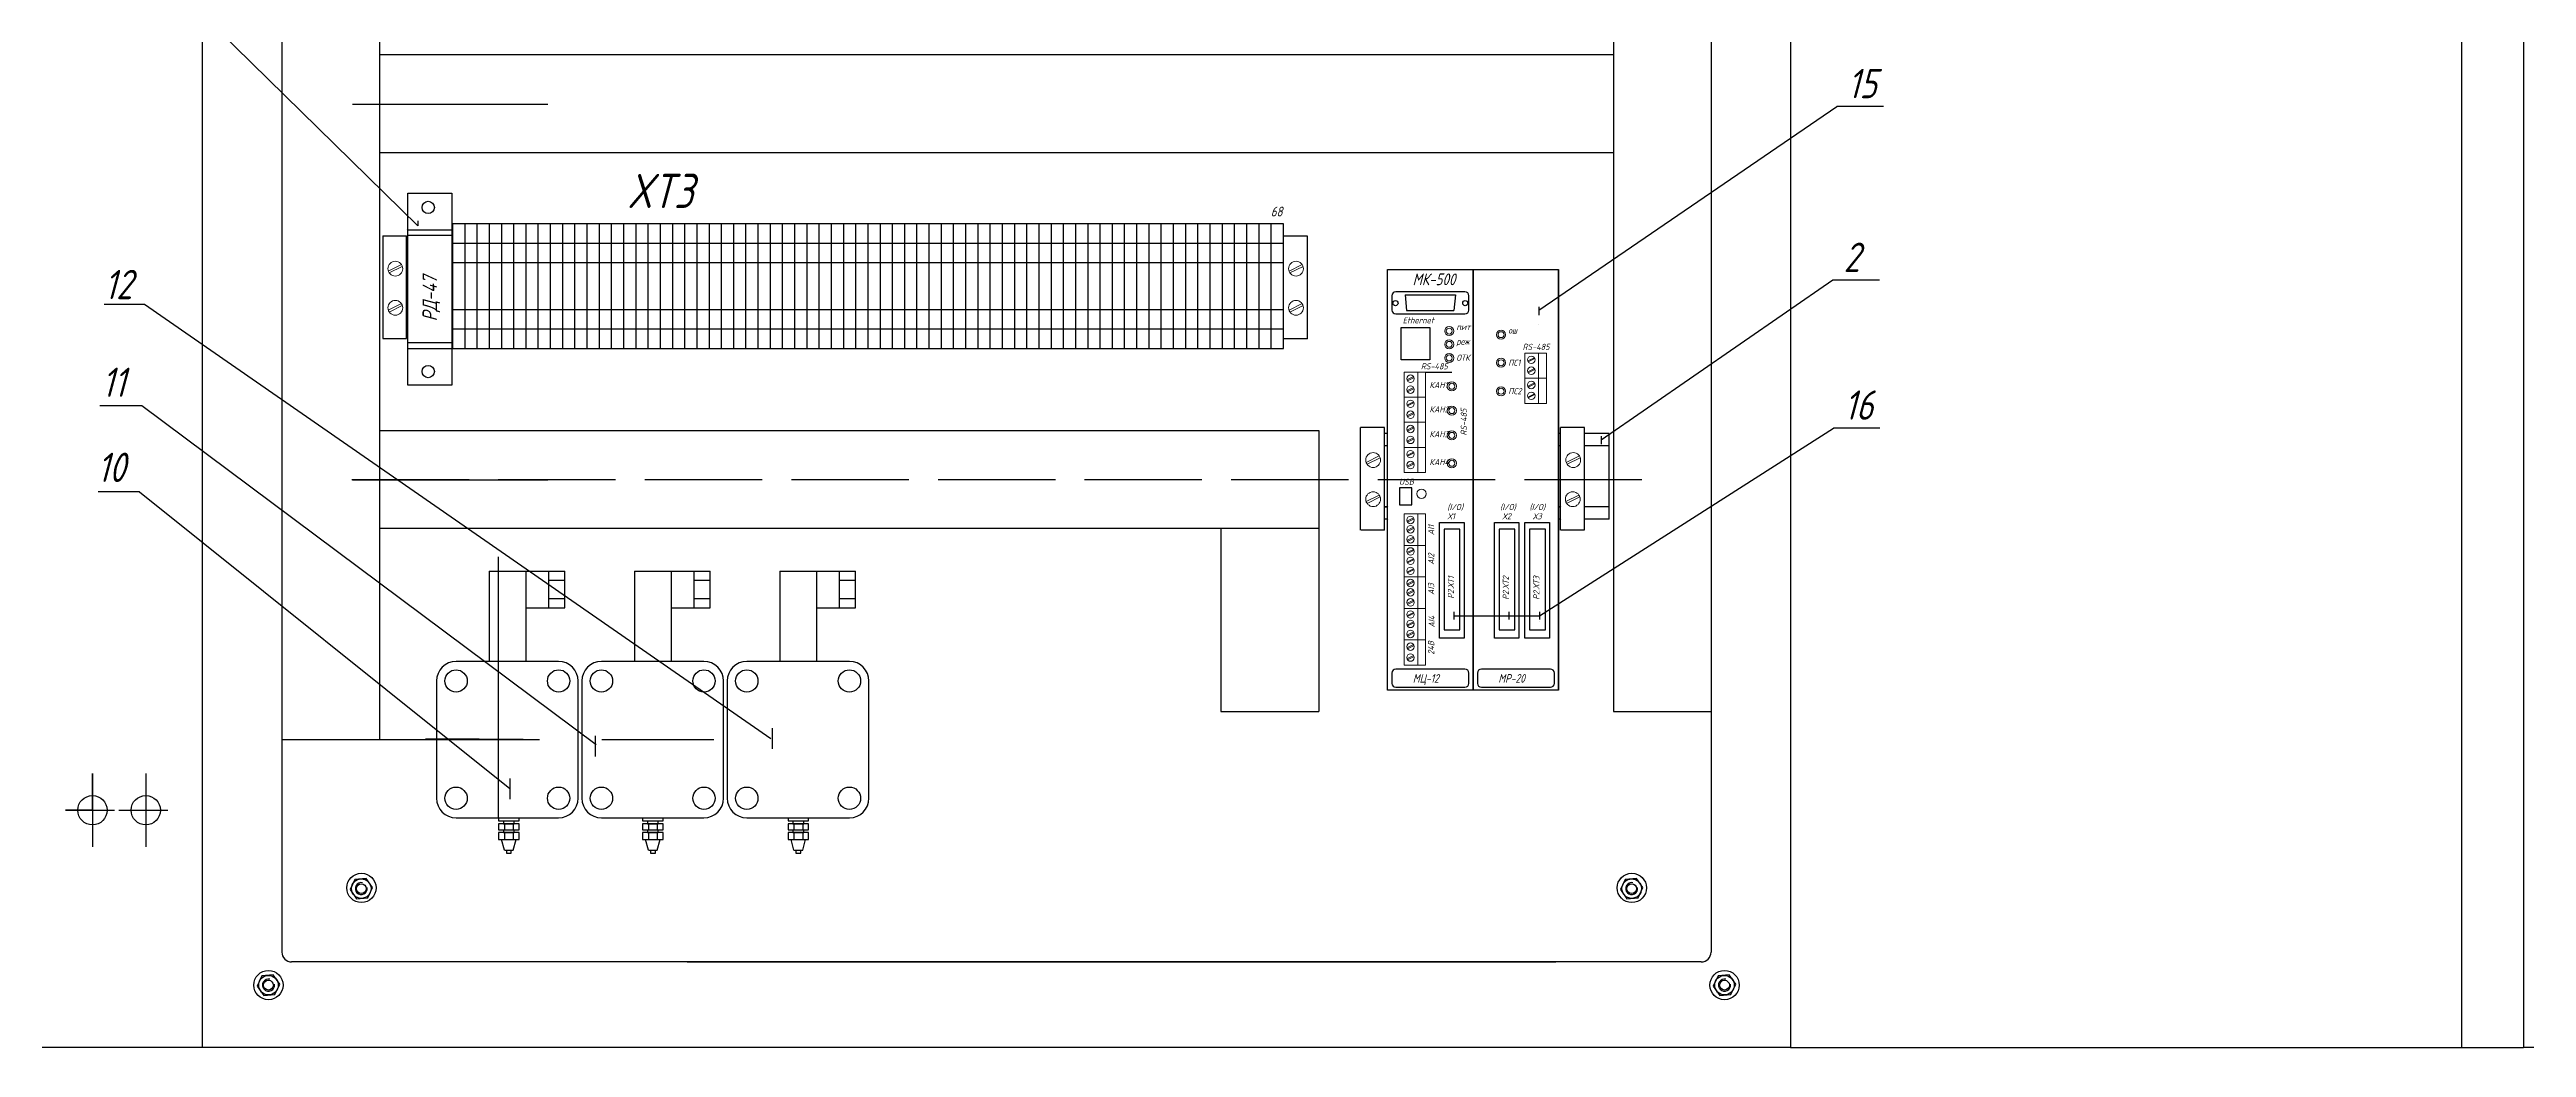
# Model space of a CAD drawing. Header units: millimetres. Extents: x 935 to 2239, y 268 to 862.
# Drawn here: x 1073.4 to 1326.9, y 567.8 to 669.9 of the extents above; entities that cross this region are included whole.
import ezdxf

# ---------------------------------------------------------------- set-up
doc = ezdxf.new("R2010")
doc.units = ezdxf.units.MM
doc.linetypes.add('ACAD_ISO02W100', pattern=[15, 12, -3])
doc.linetypes.add('DASHDOTX2', pattern=[50.8, 25.4, -12.7, 0, -12.7])
doc.layers.add('АСУТП', color=7, linetype='Continuous')
doc.layers.add('ссылки', color=7, linetype='Continuous')
doc.layers.add('Тонкая', color=7, linetype='Continuous', lineweight=20)
doc.styles.add('GOST тип А', font='GOST_A.TTF', dxfattribs={"oblique": 15})
doc.styles.get("Standard").update_dxf_attribs({"font": 'GOST_A.TTF', "width": 0.8, "oblique": 15, "height": 3})

msp = doc.modelspace()

# ---------------------------------------------------------------- linework, layer by layer
at = {"color": 7, "lineweight": 30}
for p, q in [((1089.0851, 567.8457), (1089.0851, 817.8457)), ((1251.5851, 817.8457), (1251.5851, 567.8457)), ((1320.2355, 817.8457), (1320.2355, 567.8457)), ((1326.5851, 817.8457), (1326.5851, 567.8457)), ((1097.2101, 808.0957), (1097.2101, 577.5957)), ((1243.4601, 808.0957), (1243.4601, 625.5493)), ((1107.2101, 796.4888), (1107.2101, 599.3399)), ((1233.4601, 796.4888), (1233.4601, 602.2077)), ((1243.4601, 796.1755), (1243.4601, 577.5957)), ((1107.2101, 669.4053), (1207.9815, 669.4053)), ((1107.2101, 669.4053), (1233.4601, 669.4053)), ((1107.2101, 659.4053), (1207.9815, 659.4053)), ((1107.2101, 659.4053), (1207.9815, 659.4053)), ((1107.2101, 659.4053), (1233.4601, 659.4053)), ((1110.087, 635.6093), (1110.087, 655.2193)), ((1110.087, 655.2193), (1114.587, 655.2193)), ((1114.587, 655.2193), (1114.587, 635.6093)), ((1199.7012, 652.0989), (1114.7012, 652.0989)), ((1114.7012, 639.3489), (1114.7012, 652.0989)), ((1114.7012, 639.3489), (1114.7012, 652.0989)), ((1115.9512, 639.3489), (1115.9512, 652.0989)), ((1115.9512, 639.3489), (1115.9512, 652.0989)), ((1117.2012, 639.3489), (1117.2012, 652.0989)), ((1117.2012, 639.3489), (1117.2012, 652.0989)), ((1117.2012, 639.3489), (1117.2012, 652.0989)), ((1118.4512, 639.3489), (1118.4512, 652.0989)), ((1119.7012, 639.3489), (1119.7012, 652.0989)), ((1119.7012, 639.3489), (1119.7012, 652.0989)), ((1120.9512, 639.3489), (1120.9512, 652.0989)), ((1120.9512, 639.3489), (1120.9512, 652.0989)), ((1122.2012, 639.3489), (1122.2012, 652.0989)), ((1122.2012, 639.3489), (1122.2012, 652.0989)), ((1123.4512, 639.3489), (1123.4512, 652.0989)), ((1123.4512, 639.3489), (1123.4512, 652.0989)), ((1124.7012, 639.3489), (1124.7012, 652.0989)), ((1124.7012, 639.3489), (1124.7012, 652.0989)), ((1124.7012, 639.3489), (1124.7012, 652.0989)), ((1125.9512, 639.3489), (1125.9512, 652.0989)), ((1125.9512, 639.3489), (1125.9512, 652.0989)), ((1125.9512, 639.3489), (1125.9512, 652.0989)), ((1127.2012, 639.3489), (1127.2012, 652.0989)), ((1127.2012, 639.3489), (1127.2012, 652.0989)), ((1128.4512, 639.3489), (1128.4512, 652.0989)), ((1128.4512, 639.3489), (1128.4512, 652.0989)), ((1129.7012, 639.3489), (1129.7012, 652.0989)), ((1129.7012, 639.3489), (1129.7012, 652.0989)), ((1130.9512, 639.3489), (1130.9512, 652.0989)), ((1130.9512, 639.3489), (1130.9512, 652.0989)), ((1132.2012, 639.3489), (1132.2012, 652.0989)), ((1132.2012, 639.3489), (1132.2012, 652.0989)), ((1133.4512, 639.3489), (1133.4512, 652.0989)), ((1133.4512, 639.3489), (1133.4512, 652.0989)), ((1134.7012, 639.3489), (1134.7012, 652.0989)), ((1134.7012, 639.3489), (1134.7012, 652.0989)), ((1135.9512, 639.3489), (1135.9512, 652.0989)), ((1135.9512, 639.3489), (1135.9512, 652.0989)), ((1137.2012, 639.3489), (1137.2012, 652.0989)), ((1137.2012, 639.3489), (1137.2012, 652.0989)), ((1138.4512, 639.3489), (1138.4512, 652.0989)), ((1138.4512, 639.3489), (1138.4512, 652.0989)), ((1139.7012, 639.3489), (1139.7012, 652.0989)), ((1139.7012, 639.3489), (1139.7012, 652.0989)), ((1139.7012, 639.3489), (1139.7012, 652.0989)), ((1140.9512, 639.3489), (1140.9512, 652.0989)), ((1140.9512, 639.3489), (1140.9512, 652.0989)), ((1140.9512, 639.3489), (1140.9512, 652.0989)), ((1142.2012, 639.3489), (1142.2012, 652.0989)), ((1142.2012, 639.3489), (1142.2012, 652.0989)), ((1143.4512, 639.3489), (1143.4512, 652.0989)), ((1143.4512, 639.3489), (1143.4512, 652.0989)), ((1144.7012, 639.3489), (1144.7012, 652.0989)), ((1145.9512, 639.3489), (1145.9512, 652.0989)), ((1147.2012, 639.3489), (1147.2012, 652.0989)), ((1148.4512, 639.3489), (1148.4512, 652.0989)), ((1148.4512, 639.3489), (1148.4512, 652.0989)), ((1148.4512, 639.3489), (1148.4512, 652.0989)), ((1149.7012, 639.3489), (1149.7012, 652.0989)), ((1149.7012, 639.3489), (1149.7012, 652.0989)), ((1150.9512, 639.3489), (1150.9512, 652.0989)), ((1150.9512, 639.3489), (1150.9512, 652.0989)), ((1152.2012, 639.3489), (1152.2012, 652.0989)), ((1153.4512, 639.3489), (1153.4512, 652.0989)), ((1154.7012, 639.3489), (1154.7012, 652.0989)), ((1154.7012, 639.3489), (1154.7012, 652.0989)), ((1154.7012, 639.3489), (1154.7012, 652.0989)), ((1154.7012, 639.3489), (1154.7012, 652.0989)), ((1155.9512, 639.3489), (1155.9512, 652.0989)), ((1155.9512, 639.3489), (1155.9512, 652.0989)), ((1157.2012, 639.3489), (1157.2012, 652.0989)), ((1157.2012, 639.3489), (1157.2012, 652.0989)), ((1158.4512, 639.3489), (1158.4512, 652.0989)), ((1158.4512, 639.3489), (1158.4512, 652.0989)), ((1158.4512, 639.3489), (1158.4512, 652.0989)), ((1159.7012, 639.3489), (1159.7012, 652.0989)), ((1160.9512, 639.3489), (1160.9512, 652.0989)), ((1162.2012, 639.3489), (1162.2012, 652.0989)), ((1162.2012, 639.3489), (1162.2012, 652.0989)), ((1162.2012, 639.3489), (1162.2012, 652.0989)), ((1162.2012, 639.3489), (1162.2012, 652.0989)), ((1163.4512, 639.3489), (1163.4512, 652.0989)), ((1163.4512, 639.3489), (1163.4512, 652.0989)), ((1164.7012, 639.3489), (1164.7012, 652.0989)), ((1164.7012, 639.3489), (1164.7012, 652.0989)), ((1165.9512, 639.3489), (1165.9512, 652.0989)), ((1165.9512, 639.3489), (1165.9512, 652.0989)), ((1167.2012, 639.3489), (1167.2012, 652.0989)), ((1168.4512, 639.3489), (1168.4512, 652.0989)), ((1168.4512, 639.3489), (1168.4512, 652.0989)), ((1169.7012, 639.3489), (1169.7012, 652.0989)), ((1169.7012, 639.3489), (1169.7012, 652.0989)), ((1170.9512, 639.3489), (1170.9512, 652.0989)), ((1170.9512, 639.3489), (1170.9512, 652.0989)), ((1172.2012, 639.3489), (1172.2012, 652.0989)), ((1172.2012, 639.3489), (1172.2012, 652.0989)), ((1173.4512, 639.3489), (1173.4512, 652.0989)), ((1173.4512, 639.3489), (1173.4512, 652.0989)), ((1173.4512, 639.3489), (1173.4512, 652.0989)), ((1174.7012, 639.3489), (1174.7012, 652.0989)), ((1174.7012, 639.3489), (1174.7012, 652.0989)), ((1174.7012, 639.3489), (1174.7012, 652.0989)), ((1175.9512, 639.3489), (1175.9512, 652.0989)), ((1175.9512, 639.3489), (1175.9512, 652.0989)), ((1177.2012, 639.3489), (1177.2012, 652.0989)), ((1177.2012, 639.3489), (1177.2012, 652.0989)), ((1178.4512, 639.3489), (1178.4512, 652.0989)), ((1178.4512, 639.3489), (1178.4512, 652.0989)), ((1179.7012, 639.3489), (1179.7012, 652.0989)), ((1179.7012, 639.3489), (1179.7012, 652.0989)), ((1180.9512, 639.3489), (1180.9512, 652.0989)), ((1180.9512, 639.3489), (1180.9512, 652.0989)), ((1182.2012, 639.3489), (1182.2012, 652.0989)), ((1182.2012, 639.3489), (1182.2012, 652.0989)), ((1183.4512, 639.3489), (1183.4512, 652.0989)), ((1183.4512, 639.3489), (1183.4512, 652.0989)), ((1184.7012, 639.3489), (1184.7012, 652.0989)), ((1184.7012, 639.3489), (1184.7012, 652.0989)), ((1185.9512, 639.3489), (1185.9512, 652.0989)), ((1185.9512, 639.3489), (1185.9512, 652.0989)), ((1187.2012, 639.3489), (1187.2012, 652.0989)), ((1187.2012, 639.3489), (1187.2012, 652.0989)), ((1188.4512, 639.3489), (1188.4512, 652.0989)), ((1188.4512, 639.3489), (1188.4512, 652.0989)), ((1188.4512, 639.3489), (1188.4512, 652.0989)), ((1189.7012, 639.3489), (1189.7012, 652.0989)), ((1189.7012, 639.3489), (1189.7012, 652.0989)), ((1189.7012, 639.3489), (1189.7012, 652.0989)), ((1190.9512, 639.3489), (1190.9512, 652.0989)), ((1192.2012, 639.3489), (1192.2012, 652.0989)), ((1193.4512, 639.3489), (1193.4512, 652.0989)), ((1194.7012, 639.3489), (1194.7012, 652.0989)), ((1195.9512, 639.3489), (1195.9512, 652.0989)), ((1197.2012, 639.3489), (1197.2012, 652.0989)), ((1198.4512, 639.3489), (1198.4512, 652.0989)), ((1199.7012, 639.3489), (1199.7012, 652.0989)), ((1107.55, 650.8815), (1109.95, 650.8815)), ((1107.5567, 650.8815), (1107.5567, 640.3815)), ((1110.087, 649.8488), (1109.9163, 649.8488)), ((1109.95, 640.3815), (1109.95, 650.8815)), ((1199.7012, 650.0989), (1114.7012, 650.0989)), ((1202.1618, 650.8489), (1199.7012, 650.8489)), ((1202.1618, 640.3489), (1202.1618, 650.8489)), ((1110.0486, 648.5988), (1109.8959, 648.5988)), ((1110.087, 648.5988), (1109.9163, 648.5988)), ((1110.087, 648.5988), (1110.056, 648.5988)), ((1199.7012, 648.0989), (1114.7012, 648.0989)), ((1210.3625, 647.442), (1219.1125, 647.442)), ((1210.3625, 604.3783), (1210.3625, 647.442)), ((1219.1125, 604.3783), (1219.1125, 647.442)), ((1219.1125, 647.442), (1219.1125, 604.3783)), ((1219.1125, 647.442), (1219.1125, 604.3783)), ((1219.1125, 604.3783), (1219.1125, 647.442)), ((1219.1125, 647.442), (1227.8625, 647.442)), ((1219.1125, 604.3783), (1219.1125, 647.442)), ((1227.8625, 604.3783), (1227.8625, 647.442)), ((1227.8625, 647.442), (1227.8625, 604.3783)), ((1227.8625, 647.442), (1227.8625, 604.3783)), ((1227.8625, 604.3783), (1227.8625, 647.442)), ((1110.0579, 642.3488), (1109.9052, 642.3488)), ((1110.087, 642.3488), (1109.9163, 642.3488)), ((1114.7012, 643.3489), (1199.7012, 643.3489)), ((1114.7012, 641.3489), (1199.7012, 641.3489)), ((1107.55, 640.3815), (1109.95, 640.3815)), ((1110.0579, 641.0988), (1109.9052, 641.0988)), ((1110.087, 641.0988), (1109.9163, 641.0988)), ((1114.7012, 639.3489), (1199.7012, 639.3489)), ((1202.1618, 640.3489), (1199.7012, 640.3489)), ((1114.587, 635.6093), (1110.087, 635.6093)), ((1210.0519, 631.2734), (1207.5913, 631.2734)), ((1207.5913, 620.7734), (1207.5913, 631.2734)), ((1210.0519, 620.7734), (1210.0519, 631.2734)), ((1230.523, 631.2734), (1228.0624, 631.2734)), ((1228.0624, 620.7734), (1228.0624, 631.2734)), ((1230.523, 620.7734), (1230.523, 631.2734)), ((1107.2101, 630.9728), (1203.3087, 630.9728)), ((1203.3087, 630.9728), (1203.3087, 602.2077)), ((1210.0741, 630.6522), (1210.0741, 630.6522)), ((1210.2718, 630.6522), (1210.0741, 630.6522)), ((1210.2718, 629.4022), (1210.0741, 629.4022)), ((1227.8576, 630.6522), (1227.8576, 630.6522)), ((1228.0624, 630.6522), (1227.8576, 630.6522)), ((1228.0624, 629.4022), (1227.8576, 629.4022)), ((1233.022, 630.6522), (1230.523, 630.6522)), ((1233.022, 629.4022), (1230.523, 629.4022)), ((1233.022, 621.9022), (1233.022, 630.6522)), ((1210.2718, 621.9022), (1210.0691, 621.9022)), ((1210.0832, 623.1522), (1210.2718, 623.1522)), ((1210.0847, 623.1522), (1210.2718, 623.1522)), ((1210.2718, 623.1522), (1210.0847, 623.1522)), ((1210.3319, 623.1481), (1210.3319, 623.1481)), ((1210.3319, 621.8981), (1210.3319, 621.8981)), ((1210.4226, 623.1481), (1210.4226, 623.1481)), ((1210.4226, 621.8981), (1210.4226, 621.8981)), ((1228.0624, 621.9022), (1227.8526, 621.9022)), ((1227.8667, 623.1522), (1228.0553, 623.1522)), ((1227.8682, 623.1522), (1228.0553, 623.1522)), ((1228.0624, 623.1522), (1227.8682, 623.1522)), ((1228.1154, 623.1481), (1228.1154, 623.1481)), ((1228.1154, 621.8981), (1228.1154, 621.8981)), ((1233.022, 623.1522), (1230.523, 623.1522)), ((1233.022, 621.9022), (1230.523, 621.9022)), ((1107.2101, 620.9728), (1203.2559, 620.9728)), ((1193.3087, 620.9728), (1193.3087, 602.2077)), ((1210.0519, 620.7734), (1207.6519, 620.7734)), ((1230.479, 620.7734), (1228.079, 620.7734)), ((1219.1125, 604.3783), (1210.3625, 604.3783)), ((1227.8625, 604.3783), (1219.1125, 604.3783)), ((1193.3087, 602.2077), (1203.3087, 602.2077)), ((1233.4601, 602.2077), (1243.4601, 602.2077)), ((1097.2101, 599.3399), (1107.2101, 599.3399)), ((1119.378, 591.3236), (1119.378, 591.0236)), ((1119.378, 591.0236), (1121.478, 591.0236)), ((1119.678, 590.7236), (1119.378, 590.7236)), ((1119.378, 590.7236), (1119.378, 590.1236)), ((1121.478, 590.7236), (1119.678, 590.7236)), ((1119.878, 591.0236), (1119.878, 590.7236)), ((1119.878, 590.7236), (1120.978, 590.7236)), ((1119.978, 590.7236), (1119.978, 590.1236)), ((1120.878, 590.7236), (1120.878, 590.1236)), ((1120.978, 590.7236), (1120.978, 591.0236)), ((1121.478, 591.0236), (1121.478, 591.3236)), ((1121.478, 590.1236), (1121.478, 590.7236)), ((1134.128, 591.3236), (1134.128, 591.0236)), ((1134.128, 591.0236), (1136.228, 591.0236)), ((1134.428, 590.7236), (1134.128, 590.7236)), ((1134.128, 590.7236), (1134.128, 590.1236)), ((1136.228, 590.7236), (1134.428, 590.7236)), ((1134.628, 591.0236), (1134.628, 590.7236)), ((1134.628, 590.7236), (1135.728, 590.7236)), ((1134.728, 590.7236), (1134.728, 590.1236)), ((1135.628, 590.7236), (1135.628, 590.1236)), ((1135.728, 590.7236), (1135.728, 591.0236)), ((1136.228, 591.0236), (1136.228, 591.3236)), ((1136.228, 590.1236), (1136.228, 590.7236)), ((1149.0081, 591.3236), (1149.0081, 591.0236)), ((1149.0081, 591.0236), (1151.1081, 591.0236)), ((1149.3081, 590.7236), (1149.0081, 590.7236)), ((1149.0081, 590.7236), (1149.0081, 590.1236)), ((1151.1081, 590.7236), (1149.3081, 590.7236)), ((1149.5081, 591.0236), (1149.5081, 590.7236)), ((1149.5081, 590.7236), (1150.6081, 590.7236)), ((1149.6081, 590.7236), (1149.6081, 590.1236)), ((1150.5081, 590.7236), (1150.5081, 590.1236)), ((1150.6081, 590.7236), (1150.6081, 591.0236)), ((1151.1081, 591.0236), (1151.1081, 591.3236)), ((1151.1081, 590.1236), (1151.1081, 590.7236)), ((1119.378, 590.1236), (1121.478, 590.1236)), ((1119.678, 589.8236), (1119.378, 589.8236)), ((1119.378, 589.8236), (1119.378, 589.1236)), ((1119.378, 589.1236), (1121.478, 589.1236)), ((1121.478, 589.8236), (1119.678, 589.8236)), ((1119.978, 588.0236), (1119.678, 589.1236)), ((1119.878, 590.1236), (1119.878, 589.8236)), ((1119.878, 589.8236), (1120.978, 589.8236)), ((1119.878, 589.8236), (1120.978, 589.8236)), ((1119.978, 589.8236), (1119.978, 589.1236)), ((1120.878, 589.8236), (1120.878, 589.1236)), ((1120.878, 588.0236), (1121.178, 589.1236)), ((1120.978, 589.8236), (1120.978, 590.1236)), ((1121.478, 589.1236), (1121.478, 589.8236)), ((1134.128, 590.1236), (1136.228, 590.1236)), ((1134.428, 589.8236), (1134.128, 589.8236)), ((1134.128, 589.8236), (1134.128, 589.1236)), ((1134.128, 589.1236), (1136.228, 589.1236)), ((1136.228, 589.8236), (1134.428, 589.8236)), ((1134.728, 588.0236), (1134.428, 589.1236)), ((1134.628, 590.1236), (1134.628, 589.8236)), ((1134.628, 589.8236), (1135.728, 589.8236)), ((1134.628, 589.8236), (1135.728, 589.8236)), ((1134.728, 589.8236), (1134.728, 589.1236)), ((1135.628, 589.8236), (1135.628, 589.1236)), ((1135.628, 588.0236), (1135.928, 589.1236)), ((1135.728, 589.8236), (1135.728, 590.1236)), ((1136.228, 589.1236), (1136.228, 589.8236)), ((1149.0081, 590.1236), (1151.1081, 590.1236)), ((1149.3081, 589.8236), (1149.0081, 589.8236)), ((1149.0081, 589.8236), (1149.0081, 589.1236)), ((1149.0081, 589.1236), (1151.1081, 589.1236)), ((1151.1081, 589.8236), (1149.3081, 589.8236)), ((1149.6081, 588.0236), (1149.3081, 589.1236)), ((1149.5081, 590.1236), (1149.5081, 589.8236)), ((1149.5081, 589.8236), (1150.6081, 589.8236)), ((1149.5081, 589.8236), (1150.6081, 589.8236)), ((1149.6081, 589.8236), (1149.6081, 589.1236)), ((1150.5081, 589.8236), (1150.5081, 589.1236)), ((1150.5081, 588.0236), (1150.8081, 589.1236)), ((1150.6081, 589.8236), (1150.6081, 590.1236)), ((1151.1081, 589.1236), (1151.1081, 589.8236)), ((1119.978, 588.0236), (1120.878, 588.0236)), ((1120.178, 588.0236), (1120.178, 587.7236)), ((1120.178, 587.7236), (1120.678, 587.7236)), ((1120.678, 587.7236), (1120.678, 588.0236)), ((1134.728, 588.0236), (1135.628, 588.0236)), ((1134.928, 588.0236), (1134.928, 587.7236)), ((1134.928, 587.7236), (1135.428, 587.7236)), ((1135.428, 587.7236), (1135.428, 588.0236)), ((1149.6081, 588.0236), (1150.5081, 588.0236)), ((1149.8081, 588.0236), (1149.8081, 587.7236)), ((1149.8081, 587.7236), (1150.3081, 587.7236)), ((1150.3081, 587.7236), (1150.3081, 588.0236)), ((1242.4601, 576.5957), (1098.2101, 576.5957)), ((1089.0851, 567.8457), (1014.0851, 567.8457)), ((1251.5851, 567.8457), (1089.0851, 567.8457)), ((1251.5851, 567.8457), (1326.5851, 567.8457))]:
    msp.add_line(p, q, dxfattribs=at)
at = {"color": 7}
for p, q in [((1111.1271, 651.9049), (1082.8292, 679.6443)), ((1097.2101, 665.9203), (1097.2101, 577.5957)), ((1104.4242, 664.3426), (1124.4254, 664.3426)), ((1225.8364, 643.2716), (1256.3419, 664.1015)), ((1261.101, 664.1015), (1256.3419, 664.1015)), ((1109.989, 651.4738), (1109.989, 651.4738)), ((1110.087, 651.4813), (1114.587, 651.4813)), ((1111.1271, 652.4049), (1111.1271, 651.9049)), ((1110.087, 650.9267), (1114.587, 650.9267)), ((1202.1618, 650.8489), (1199.7012, 650.8489)), ((1202.1086, 650.8489), (1199.7012, 650.8489)), ((1083.1472, 643.8554), (1079.0357, 643.8554)), ((1147.2392, 599.4223), (1083.1472, 643.8554)), ((1212.1625, 644.8204), (1217.2968, 644.8204)), ((1212.1625, 644.8204), (1212.2823, 643.2184)), ((1217.313, 644.8204), (1217.1487, 643.2184)), ((1217.2968, 644.8204), (1217.313, 644.8204)), ((1255.9337, 646.326), (1232.1961, 629.9763)), ((1260.6929, 646.326), (1255.9337, 646.326)), ((1211.7323, 641.4983), (1214.6924, 641.4983)), ((1211.7323, 638.171), (1211.7323, 641.4979)), ((1212.2823, 643.2184), (1217.1487, 643.2184)), ((1214.6924, 641.4983), (1214.6924, 638.171)), ((1225.8364, 643.5996), (1225.8364, 642.7631)), ((1225.8364, 641.781), (1225.8364, 641.781)), ((1114.587, 639.9409), (1110.087, 639.9409)), ((1110.087, 639.3578), (1114.587, 639.3578)), ((1214.6924, 638.171), (1211.7323, 638.171)), ((1214.2438, 636.9412), (1216.9208, 636.9412)), ((1082.8767, 633.4797), (1078.5878, 633.4797)), ((1129.3747, 598.7908), (1082.8767, 633.4797)), ((1210.0519, 631.2734), (1207.5913, 631.2734)), ((1209.9987, 631.2734), (1207.5913, 631.2734)), ((1225.8981, 611.9947), (1255.9818, 631.2064)), ((1230.523, 631.2734), (1228.0624, 631.2734)), ((1230.4697, 631.2734), (1228.0624, 631.2734)), ((1260.741, 631.2064), (1255.9818, 631.2064)), ((1232.1961, 630.3902), (1232.1961, 629.5537)), ((1082.6392, 624.6993), (1078.4193, 624.6993)), ((1082.6392, 624.6993), (1120.5211, 594.3184)), ((1104.4242, 625.9101), (1124.4254, 625.9101)), ((1211.5797, 625.0774), (1211.5797, 623.3479)), ((1212.8324, 625.0774), (1211.5797, 625.0774)), ((1212.8324, 623.3479), (1212.8324, 625.0774)), ((1211.5797, 623.3479), (1212.8324, 623.3479)), ((1119.378, 591.3236), (1119.378, 618.0172)), ((1217.1481, 611.9947), (1225.8981, 611.9947)), ((1225.8981, 611.4549), (1225.8981, 611.4549)), ((1117.3826, 599.3707), (1111.9004, 599.3707)), ((1117.3826, 599.3707), (1121.9106, 599.3707)), ((1129.2584, 599.72), (1129.2584, 597.6087)), ((1129.9617, 599.3408), (1141.4194, 599.3408)), ((1147.3664, 600.517), (1147.3664, 598.4057)), ((1077.828, 592.1161), (1077.828, 595.8661)), ((1077.828, 595.8661), (1077.828, 588.3661)), ((1083.2816, 595.8661), (1083.2816, 588.3661)), ((1120.5211, 595.3486), (1120.5211, 593.2372)), ((1077.828, 592.1161), (1075.078, 592.1161)), ((1075.078, 592.1161), (1080.078, 592.1161)), ((1077.828, 592.1161), (1077.828, 592.1161)), ((1080.5316, 592.1161), (1085.5316, 592.1161)), ((1138.6976, 576.5957), (1227.5768, 576.5957)), ((1341.6286, 567.8457), (1326.5851, 567.8457))]:
    msp.add_line(p, q, dxfattribs=at)
at = {"color": 7, "linetype": 'Continuous', "lineweight": 0}
for p, q in [((1108.0975, 647.264), (1109.4434, 647.9346)), ((1108.0975, 647.264), (1109.4434, 647.9346)), ((1108.1894, 647.0795), (1109.5353, 647.7502)), ((1108.1894, 647.0795), (1109.5353, 647.7502)), ((1200.2716, 647.264), (1201.6175, 647.9346)), ((1200.3635, 647.0795), (1201.7095, 647.7502)), ((1108.0975, 643.264), (1109.4434, 643.9346)), ((1200.2716, 643.264), (1201.6175, 643.9346)), ((1108.1894, 643.0795), (1109.5353, 643.7502)), ((1200.3635, 643.0795), (1201.7095, 643.7502)), ((1225.8136, 638.8762), (1225.8136, 636.3041)), ((1212.3343, 636.1322), (1213.0156, 636.4717)), ((1212.3808, 636.0388), (1213.0622, 636.3783)), ((1213.4541, 636.9412), (1213.4541, 634.3691)), ((1224.6938, 638.0672), (1225.3752, 638.4067)), ((1224.6938, 636.9534), (1225.3752, 637.2929)), ((1224.7403, 637.9738), (1225.4217, 638.3133)), ((1224.7403, 636.86), (1225.4217, 637.1995)), ((1225.8136, 636.3041), (1225.8136, 633.732)), ((1212.3343, 635.0184), (1213.0156, 635.358)), ((1212.3343, 633.5601), (1213.0156, 633.8996)), ((1212.3808, 634.9251), (1213.0622, 635.2646)), ((1212.3808, 633.4667), (1213.0622, 633.8062)), ((1213.4541, 634.3691), (1213.4541, 631.797)), ((1224.6938, 635.4951), (1225.3752, 635.8346)), ((1224.6938, 634.3813), (1225.3752, 634.7208)), ((1224.7403, 635.4017), (1225.4217, 635.7412)), ((1224.7403, 634.2879), (1225.4217, 634.6274)), ((1212.3343, 632.4463), (1213.0156, 632.7859)), ((1212.3343, 630.988), (1213.0156, 631.3275)), ((1212.3808, 632.353), (1213.0622, 632.6925)), ((1212.3808, 630.8946), (1213.0622, 631.2341)), ((1213.4541, 631.797), (1213.4541, 629.2249)), ((1212.3343, 629.8742), (1213.0156, 630.2138)), ((1212.3343, 628.4159), (1213.0156, 628.7554)), ((1212.3808, 629.7809), (1213.0622, 630.1204)), ((1212.3808, 628.3225), (1213.0622, 628.662)), ((1213.4541, 629.2249), (1213.4541, 626.6528)), ((1208.1617, 627.6885), (1209.5077, 628.3591)), ((1208.2536, 627.504), (1209.5996, 628.1747)), ((1212.3343, 627.3021), (1213.0156, 627.6417)), ((1212.3808, 627.2088), (1213.0622, 627.5483)), ((1228.6328, 627.6885), (1229.9787, 628.3591)), ((1228.7247, 627.504), (1230.0706, 628.1747)), ((1208.1617, 623.6885), (1209.5077, 624.3591)), ((1208.2536, 623.504), (1209.5996, 624.1747)), ((1228.5888, 623.6885), (1229.9347, 624.3591)), ((1228.6807, 623.504), (1230.0266, 624.1747)), ((1212.3343, 621.6878), (1213.0156, 622.0273)), ((1212.3343, 620.7311), (1213.0156, 621.0707)), ((1212.3808, 621.5944), (1213.0622, 621.9339)), ((1213.4541, 622.4357), (1213.4541, 619.2092)), ((1212.3343, 619.7024), (1213.0156, 620.0419)), ((1212.3343, 618.4613), (1213.0156, 618.8008)), ((1212.3808, 620.6378), (1213.0622, 620.9773)), ((1212.3808, 619.6091), (1213.0622, 619.9486)), ((1212.3808, 618.368), (1213.0622, 618.7075)), ((1213.4541, 619.2092), (1213.4541, 615.9827)), ((1212.3343, 617.5047), (1213.0156, 617.8442)), ((1212.3343, 616.476), (1213.0156, 616.8155)), ((1212.3808, 617.4113), (1213.0622, 617.7508)), ((1212.3808, 616.3826), (1213.0622, 616.7221)), ((1213.4541, 615.9827), (1213.4541, 612.7563)), ((1212.3343, 615.2349), (1213.0156, 615.5744)), ((1212.3343, 614.2782), (1213.0156, 614.6177)), ((1212.3343, 613.2495), (1213.0156, 613.589)), ((1212.3808, 615.1415), (1213.0622, 615.481)), ((1212.3808, 614.1849), (1213.0622, 614.5244)), ((1212.3808, 613.1561), (1213.0622, 613.4956)), ((1212.3343, 612.0084), (1213.0156, 612.3479)), ((1212.3343, 611.0518), (1213.0156, 611.3913)), ((1212.3808, 611.915), (1213.0622, 612.2545)), ((1212.3808, 610.9584), (1213.0622, 611.2979)), ((1213.4541, 612.7563), (1213.4541, 609.5298)), ((1212.3343, 610.0231), (1213.0156, 610.3626)), ((1212.3343, 608.7208), (1213.0156, 609.0603)), ((1212.3808, 609.9297), (1213.0622, 610.2692)), ((1212.3808, 608.6274), (1213.0622, 608.967)), ((1213.4541, 609.5298), (1213.4541, 606.9577)), ((1212.3343, 607.6071), (1213.0156, 607.9466)), ((1212.3808, 607.5137), (1213.0622, 607.8532))]:
    msp.add_line(p, q, dxfattribs=at)
at = {"color": 7, "linetype": 'ACAD_ISO02W100'}
msp.add_line((1236.3576, 625.8955), (1104.3797, 625.8955), dxfattribs=at)
at = {"color": 7, "linetype": 'DASHDOTX2', "ltscale": 0.7}
msp.add_line((1105.7813, 599.3408), (1129.9617, 599.3408), dxfattribs=at)
at = {"color": 7}
for points in [[(1211.2, 642.8814), (1218.275, 642.8814, 0.41421356), (1218.675, 643.2814), (1218.675, 644.7484, 0.41421356), (1218.275, 645.1484), (1211.2, 645.1484, 0.41421356), (1210.8, 644.7484), (1210.8, 643.2814, 0.41421356)], [(1211.2, 604.6892), (1218.275, 604.6892, 0.41421356), (1218.675, 605.0892), (1218.675, 606.1435, 0.41421356), (1218.275, 606.5435), (1211.2, 606.5435, 0.41421356), (1210.8, 606.1435), (1210.8, 605.0892, 0.41421356)], [(1219.95, 604.6892), (1227.025, 604.6892, 0.41421356), (1227.425, 605.0892), (1227.425, 606.1435, 0.41421356), (1227.025, 606.5435), (1219.95, 606.5435, 0.41421356), (1219.55, 606.1435), (1219.55, 605.0892, 0.41421356)]]:
    msp.add_lwpolyline(points, format="xyb", close=True, dxfattribs=at)
at = {"color": 7, "linetype": 'Continuous', "lineweight": 0}
for points in [[(1224.3988, 638.8762), (1226.6033, 638.8762), (1226.6033, 636.3041), (1224.3988, 636.3041)], [(1212.0392, 636.9412), (1214.2438, 636.9412), (1214.2438, 634.3691), (1212.0392, 634.3691)], [(1224.3988, 636.3041), (1226.6033, 636.3041), (1226.6033, 633.732), (1224.3988, 633.732)], [(1212.0392, 634.3691), (1214.2438, 634.3691), (1214.2438, 631.797), (1212.0392, 631.797)], [(1212.0392, 631.797), (1214.2438, 631.797), (1214.2438, 629.2249), (1212.0392, 629.2249)], [(1212.0392, 629.2249), (1214.2438, 629.2249), (1214.2438, 626.6528), (1212.0392, 626.6528)], [(1212.0392, 622.4357), (1214.2438, 622.4357), (1214.2438, 619.2092), (1212.0392, 619.2092)], [(1212.0392, 619.2092), (1214.2438, 619.2092), (1214.2438, 615.9827), (1212.0392, 615.9827)], [(1212.0392, 615.9827), (1214.2438, 615.9827), (1214.2438, 612.7563), (1212.0392, 612.7563)], [(1212.0392, 612.7563), (1214.2438, 612.7563), (1214.2438, 609.5298), (1212.0392, 609.5298)], [(1212.0392, 609.5298), (1214.2438, 609.5298), (1214.2438, 606.9577), (1212.0392, 606.9577)]]:
    msp.add_lwpolyline(points, close=True, dxfattribs=at)
at = {"color": 7}
for points in [[(1215.6675, 621.5623), (1218.185, 621.5623), (1218.185, 609.7159), (1215.6675, 609.7159)], [(1221.2864, 621.5623), (1223.8039, 621.5623), (1223.8039, 609.7159), (1221.2864, 609.7159)], [(1224.4175, 621.5623), (1226.935, 621.5623), (1226.935, 609.7159), (1224.4175, 609.7159)]]:
    msp.add_lwpolyline(points, close=True, dxfattribs=at)
at = {"color": 7, "lineweight": 30}
for points in [[(1217.7616, 620.8613), (1216.1417, 620.8613), (1216.1417, 610.5682), (1217.7616, 610.5682)], [(1223.3805, 620.8613), (1221.7607, 620.8613), (1221.7607, 610.5682), (1223.3805, 610.5682)], [(1226.5116, 620.8613), (1224.8917, 620.8613), (1224.8917, 610.5682), (1226.5116, 610.5682)], [(1104.6728, 585.0416), (1104.1848, 583.9951), (1104.8471, 583.0492), (1105.9974, 583.1499), (1106.4854, 584.1964), (1105.8231, 585.1422)], [(1234.6728, 585.0416), (1234.1848, 583.9951), (1234.8471, 583.0492), (1235.9974, 583.1499), (1236.4854, 584.1964), (1235.8231, 585.1422)], [(1095.1728, 575.1666), (1094.6848, 574.1201), (1095.3471, 573.1742), (1096.4974, 573.2749), (1096.9854, 574.3214), (1096.3231, 575.2672)], [(1244.1728, 575.1666), (1243.6848, 574.1201), (1244.3471, 573.1742), (1245.4974, 573.2749), (1245.9854, 574.3214), (1245.3231, 575.2672)]]:
    msp.add_lwpolyline(points, close=True, dxfattribs=at)
at = {"color": 7}
for centre, radius in [((1112.1808, 653.7774), 0.6307), ((1211.1629, 643.9889), 0.2627), ((1218.306, 643.9889), 0.2627), ((1112.1808, 636.9835), 0.6307)]:
    msp.add_circle(centre, radius, dxfattribs=at)
at = {"color": 7, "linetype": 'Continuous', "lineweight": 0}
for centre, radius in [((1108.8164, 647.5071), 0.7589), ((1108.8164, 647.5071), 0.7589), ((1200.9905, 647.5071), 0.7589), ((1108.8164, 643.5071), 0.7589), ((1108.8164, 643.5071), 0.7589), ((1200.9905, 643.5071), 0.7589), ((1216.6627, 641.1252), 0.4651), ((1216.6627, 641.1252), 0.3059), ((1216.6627, 639.7711), 0.4651), ((1216.6627, 638.3791), 0.4651), ((1216.6627, 639.7711), 0.3059), ((1221.9698, 640.7607), 0.4651), ((1221.9698, 640.7607), 0.3059), ((1212.6982, 636.2553), 0.3842), ((1216.6627, 638.3791), 0.3059), ((1221.9698, 637.8866), 0.4651), ((1221.9698, 637.8866), 0.3059), ((1225.0577, 638.1902), 0.3842), ((1225.0577, 637.0765), 0.3842), ((1212.6982, 635.1415), 0.3842), ((1212.6982, 633.6832), 0.3842), ((1216.9314, 635.4812), 0.4651), ((1216.9314, 635.4812), 0.3059), ((1221.9698, 634.9743), 0.4651), ((1221.9698, 634.9743), 0.3059), ((1225.0577, 635.6181), 0.3842), ((1225.0577, 634.5044), 0.3842), ((1212.6982, 632.5694), 0.3842), ((1212.6982, 631.1111), 0.3842), ((1216.9314, 632.9932), 0.4651), ((1216.9314, 632.9932), 0.3059), ((1208.8806, 627.9316), 0.7589), ((1212.6982, 629.9973), 0.3842), ((1212.6982, 628.539), 0.3842), ((1216.9314, 630.4589), 0.4651), ((1216.9314, 630.4589), 0.3059), ((1229.3517, 627.9316), 0.7589), ((1212.6982, 627.4252), 0.3842), ((1216.9314, 627.601), 0.4651), ((1216.9314, 627.601), 0.3059), ((1208.8806, 623.9316), 0.7589), ((1213.8287, 624.4876), 0.4743), ((1229.3077, 623.9316), 0.7589), ((1212.6982, 621.8109), 0.3842), ((1212.6982, 620.8542), 0.3842), ((1212.6982, 619.8255), 0.3842), ((1212.6982, 618.5844), 0.3842), ((1212.6982, 617.6278), 0.3842), ((1212.6982, 616.599), 0.3842), ((1212.6982, 615.3579), 0.3842), ((1212.6982, 614.4013), 0.3842), ((1212.6982, 613.3726), 0.3842), ((1212.6982, 612.1315), 0.3842), ((1212.6982, 611.1748), 0.3842), ((1212.6982, 610.1461), 0.3842), ((1212.6982, 608.8439), 0.3842), ((1212.6982, 607.7301), 0.3842)]:
    msp.add_circle(centre, radius, dxfattribs=at)
at = {"color": 7, "lineweight": 30}
for centre, radius in [((1077.828, 592.1161), 1.5), ((1083.2816, 592.1161), 1.5), ((1105.3496, 584.1629), 1.5), ((1235.3496, 584.1629), 1.5), ((1105.3351, 584.0957), 1), ((1105.3351, 584.0957), 1), ((1105.3351, 584.0957), 1), ((1105.3351, 584.0957), 0.5), ((1235.3351, 584.0957), 1), ((1235.3351, 584.0957), 1), ((1235.3351, 584.0957), 1), ((1235.3351, 584.0957), 0.5), ((1095.8351, 574.2207), 1.5), ((1244.8351, 574.2207), 1.5), ((1095.8351, 574.2207), 1), ((1095.8351, 574.2207), 1), ((1095.8351, 574.2207), 1), ((1095.8351, 574.2207), 0.5), ((1244.8351, 574.2207), 1), ((1244.8351, 574.2207), 1), ((1244.8351, 574.2207), 1), ((1244.8351, 574.2207), 0.5)]:
    msp.add_circle(centre, radius, dxfattribs=at)
at = {"color": 7}
for centre in [(1105.3351, 584.0957), (1235.3351, 584.0957), (1095.8351, 574.2207), (1244.8351, 574.2207)]:
    msp.add_arc(centre, 0.6127, 77.654356, 9.494214, dxfattribs=at)
at = {"color": 7, "lineweight": 30}
for centre, start, end in [((1098.2101, 577.5957), 180, 270), ((1242.4601, 577.5957), 270, 0)]:
    msp.add_arc(centre, 1, start, end, dxfattribs=at)
at = {"layer": 'АСУТП', "color": 7}
for p, q in [((1217.1481, 612.4129), (1217.1481, 611.6388)), ((1222.767, 612.4129), (1222.767, 611.6388)), ((1225.8981, 612.4129), (1225.8981, 611.6388))]:
    msp.add_line(p, q, dxfattribs=at)
at = {"layer": 'Тонкая', "color": 7, "lineweight": 30}
for p, q in [((1118.4061, 616.5837), (1126.1561, 616.5837)), ((1118.4061, 616.5837), (1118.4061, 607.3337)), ((1122.1561, 616.5837), (1122.1561, 607.3337)), ((1124.4873, 616.5837), (1124.4873, 612.8337)), ((1126.1561, 612.8337), (1126.1561, 616.5837)), ((1133.2794, 616.5837), (1141.0294, 616.5837)), ((1133.2794, 616.5837), (1133.2794, 607.3337)), ((1137.0294, 616.5837), (1137.0294, 607.3337)), ((1139.3606, 616.5837), (1139.3606, 612.8337)), ((1141.0294, 612.8337), (1141.0294, 616.5837)), ((1148.1595, 616.5837), (1155.9095, 616.5837)), ((1148.1595, 616.5837), (1148.1595, 607.3337)), ((1151.9095, 616.5837), (1151.9095, 607.3337)), ((1154.2407, 616.5837), (1154.2407, 612.8337)), ((1155.9095, 612.8337), (1155.9095, 616.5837)), ((1124.4873, 615.6462), (1126.1561, 615.6462)), ((1124.4873, 613.7712), (1126.1561, 613.7712)), ((1139.3606, 615.6462), (1141.0294, 615.6462)), ((1139.3606, 613.7712), (1141.0294, 613.7712)), ((1154.2407, 615.6462), (1155.9095, 615.6462)), ((1154.2407, 613.7712), (1155.9095, 613.7712)), ((1122.1561, 612.8337), (1126.1561, 612.8337)), ((1137.0294, 612.8337), (1141.0294, 612.8337)), ((1151.9095, 612.8337), (1155.9095, 612.8337)), ((1125.5311, 607.3337), (1115.0311, 607.3337)), ((1140.4044, 607.3337), (1129.9044, 607.3337)), ((1155.2845, 607.3337), (1144.7845, 607.3337)), ((1113.0311, 605.3337), (1113.0311, 593.3337)), ((1127.5311, 593.3337), (1127.5311, 605.3337)), ((1127.9044, 605.3337), (1127.9044, 593.3337)), ((1142.4044, 593.3337), (1142.4044, 605.3337)), ((1142.7845, 605.3337), (1142.7845, 593.3337)), ((1157.2845, 593.3337), (1157.2845, 605.3337)), ((1115.0311, 591.3337), (1125.5311, 591.3337)), ((1129.9044, 591.3337), (1140.4044, 591.3337)), ((1144.7845, 591.3337), (1155.2845, 591.3337))]:
    msp.add_line(p, q, dxfattribs=at)
for centre in [(1115.0311, 605.3337), (1125.5311, 605.3337), (1129.9044, 605.3337), (1140.4044, 605.3337), (1144.7845, 605.3337), (1155.2845, 605.3337), (1115.0311, 593.3337), (1125.5311, 593.3337), (1129.9044, 593.3337), (1140.4044, 593.3337), (1144.7845, 593.3337), (1155.2845, 593.3337)]:
    msp.add_circle(centre, 1.1462, dxfattribs=at)
for centre, start, end in [((1115.0311, 605.3337), 90, 180), ((1125.5311, 605.3337), 0, 90), ((1129.9044, 605.3337), 90, 180), ((1140.4044, 605.3337), 0, 90), ((1144.7845, 605.3337), 90, 180), ((1155.2845, 605.3337), 0, 90), ((1115.0311, 593.3337), 180, 270), ((1125.5311, 593.3337), 270, 0), ((1129.9044, 593.3337), 180, 270), ((1140.4044, 593.3337), 270, 0), ((1144.7845, 593.3337), 180, 270), ((1155.2845, 593.3337), 270, 0)]:
    msp.add_arc(centre, 2, start, end, dxfattribs=at)

# ---------------------------------------------------------------- texts
at = {"color": 7, "style": 'GOST тип А', "oblique": 15}
msp.add_text('XT3', height=3.5, dxfattribs=at).set_placement((1132.5577, 653.7169))
at = {"color": 7, "lineweight": 0, "style": 'GOST тип А', "oblique": 15}
msp.add_text('РД-47', height=1.5, rotation=90, dxfattribs=at).set_placement((1113.0996, 642.1184))
at = {"color": 7, "linetype": 'Continuous', "lineweight": 0, "style": 'GOST тип А', "oblique": 15}
for s, height, p in [('МК-500', 1.2, (1212.9139, 645.8211)), ('Ethernet', 0.625, (1211.9075, 641.9202)), ('пит', 0.625, (1217.3936, 641.2384)), ('ош', 0.625, (1222.7007, 640.8739)), ('реж', 0.625, (1217.3936, 639.7385)), ('RS-485', 0.625, (1224.1704, 639.2013)), ('RS-485', 0.625, (1213.7618, 637.21)), ('ОТК', 0.625, (1217.3936, 638.0979)), ('ПС1', 0.625, (1222.7007, 637.5837)), ('КАН1', 0.625, (1214.6395, 635.2933)), ('ПС2', 0.625, (1222.7007, 634.6714)), ('КАН2', 0.625, (1214.6395, 632.8053)), ('КАН3', 0.625, (1214.6395, 630.271)), ('КАН4', 0.625, (1214.6395, 627.4131)), ('USB', 0.625, (1211.5281, 625.3977)), ('Х1', 0.625, (1216.4749, 621.8706)), ('(I/O)', 0.625, (1216.4749, 622.8175)), ('(I/O)', 0.625, (1221.8719, 622.8175)), ('Х2', 0.625, (1222.0939, 621.8706)), ('(I/O)', 0.625, (1224.8794, 622.8175)), ('Х3', 0.625, (1225.2249, 621.8706)), (' МЦ-12', 0.875, (1212.4857, 605.1609)), (' МР-20', 0.875, (1221.2357, 605.1609))]:
    msp.add_text(s, height=height, dxfattribs=at).set_placement(p)
for s, p in [('RS-485', (1218.4691, 630.4415)), ('AI1', (1215.1252, 620.2518)), ('AI2', (1215.1252, 617.2229)), ('AI3', (1215.1252, 614.1433)), ('Р2.ХТ1', (1217.1498, 613.7458)), ('Р2.ХТ2', (1222.7688, 613.6332)), ('Р2.ХТ3', (1225.8998, 613.6332)), ('AI4', (1215.1822, 610.7964)), ('24В', (1215.1252, 608.0274))]:
    msp.add_text(s, height=0.625, rotation=90, dxfattribs=at).set_placement(p)
at = {"layer": 'ссылки', "color": 7, "oblique": 15}
for s, p in [('15', (1257.4326, 664.9515)), ('2', (1257.0245, 647.176)), ('12', (1079.0356, 644.3922)), ('11', (1078.7778, 634.3914)), ('16', (1257.0726, 632.0564)), ('10', (1078.3052, 625.6877))]:
    msp.add_text(s, height=3, dxfattribs=at).set_placement(p)
at = {"layer": 'ссылки', "color": 7, "style": 'GOST тип А', "oblique": 15}
msp.add_text('68', height=1, dxfattribs=at).set_placement((1198.4092, 652.8546))

doc.saveas('drawing.dxf')
